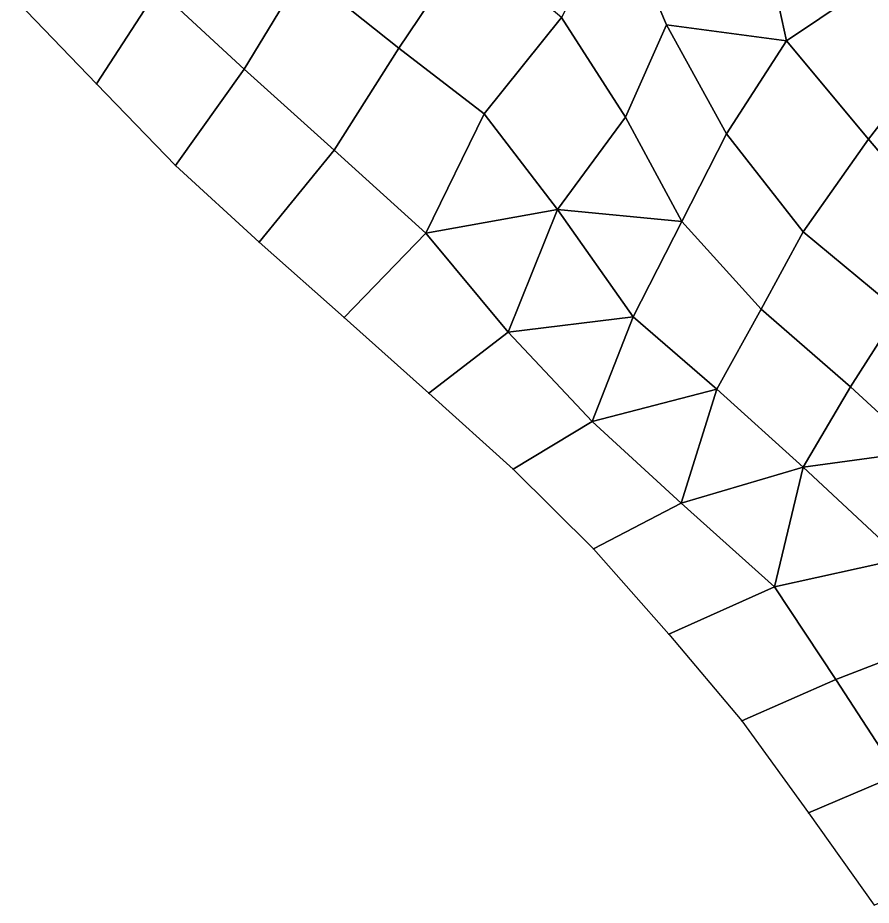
# Model space of a CAD drawing. Extents: x 380707 to 407438, y 6452841 to 6483357.
# Drawn here: x 396470.8 to 396583.5, y 6455472 to 6455589.2 of the extents above; entities that cross this region are included whole.
import ezdxf

# ---------------------------------------------------------------- set-up
doc = ezdxf.new("R2010")
doc.units = 0
for name, color, linetype in [('MESH_BOUND', 25, 'CONTINUOUS'), ('MESH_ELEMS', 18, 'CONTINUOUS'), ('MESH_NODES', 18, 'CONTINUOUS')]:
    doc.layers.add(name, color=color, linetype=linetype)

msp = doc.modelspace()

# ---------------------------------------------------------------- linework, layer by layer
at = {"layer": 'MESH_BOUND', "color": 25}
for points in [[(396470.819, 6455591.25, 0.674), (396481.233, 6455580.46, 0.884)], [(396481.233, 6455580.46, 0.884), (396491.641, 6455569.67, 1.084)], [(396491.641, 6455569.67, 1.084), (396502.674, 6455559.54, 1.094)], [(396502.674, 6455559.54, 1.094), (396513.905, 6455549.6, 1.032)], [(396513.905, 6455549.6, 1.032), (396525.077, 6455539.61, 0.856)], [(396525.077, 6455539.61, 0.856), (396536.21, 6455529.57, 0.605)], [(396536.21, 6455529.57, 0.605), (396546.826, 6455519.02, 0.464)], [(396546.826, 6455519.02, 0.464), (396556.755, 6455507.78, 0.573)], [(396556.755, 6455507.78, 0.573), (396566.387, 6455496.31, 0.375)], [(396566.387, 6455496.31, 0.375), (396575.189, 6455484.18, 0.588)], [(396575.189, 6455484.18, 0.588), (396583.863, 6455471.96, 0.517)]]:
    msp.add_polyline3d(points, dxfattribs=at)
at = {"layer": 'MESH_ELEMS', "color": 178}
for points in [[(396521.128, 6455585.18, 0.56), (396530.589, 6455599.25, 0.241), (396517.225, 6455607.38, 0.166), (396508.508, 6455595.25, 0.555)], [(396489.316, 6455592.97, 0.267), (396500.715, 6455582.38, 0.185), (396508.508, 6455595.25, 0.555), (396496.264, 6455605.63, 0.585)], [(396470.819, 6455591.25, 0.674), (396481.233, 6455580.46, 0.884), (396489.316, 6455592.97, 0.267), (396477.507, 6455603.85, 0.373)], [(396556.46, 6455588.25, 0.17), (396550.047, 6455603.4, -0.196), (396542.587, 6455589.22, 0.108), (396551.03, 6455576.05, 0.275)], [(396568.586, 6455603.08, 0.49), (396550.047, 6455603.4, -0.196), (396556.46, 6455588.25, 0.17), (396572.287, 6455586.12, 0.256)], [(396568.586, 6455603.08, 0.49), (396572.287, 6455586.12, 0.256), (396585.626, 6455595.13, 0.421), (396568.586, 6455603.08, 0.49)], [(396542.587, 6455589.22, 0.108), (396530.589, 6455599.25, 0.241), (396521.128, 6455585.18, 0.56), (396532.397, 6455576.49, 0.508)], [(396500.715, 6455582.38, 0.185), (396512.582, 6455571.7, 0.352), (396521.128, 6455585.18, 0.56), (396508.508, 6455595.25, 0.555)], [(396591.45, 6455583.87, 0.527), (396585.626, 6455595.13, 0.421), (396572.287, 6455586.12, 0.256), (396583.117, 6455573.13, 0.45)], [(396481.233, 6455580.46, 0.884), (396491.641, 6455569.67, 1.084), (396500.715, 6455582.38, 0.185), (396489.316, 6455592.97, 0.267)], [(396551.03, 6455576.05, 0.275), (396542.587, 6455589.22, 0.108), (396532.397, 6455576.49, 0.508), (396542.067, 6455563.86, 0.551)], [(396564.394, 6455573.86, 0.162), (396556.46, 6455588.25, 0.17), (396551.03, 6455576.05, 0.275), (396558.473, 6455562.29, 0.21)], [(396564.394, 6455573.86, 0.162), (396572.287, 6455586.12, 0.256), (396556.46, 6455588.25, 0.17), (396564.394, 6455573.86, 0.162)], [(396583.117, 6455573.13, 0.45), (396572.287, 6455586.12, 0.256), (396564.394, 6455573.86, 0.162), (396574.506, 6455560.92, 0.334)], [(396532.397, 6455576.49, 0.508), (396521.128, 6455585.18, 0.56), (396512.582, 6455571.7, 0.352), (396524.687, 6455560.73, 0.377)], [(396602.864, 6455572.2, 0.585), (396591.45, 6455583.87, 0.527), (396583.117, 6455573.13, 0.45), (396592.311, 6455562.32, 0.575)], [(396512.582, 6455571.7, 0.352), (396500.715, 6455582.38, 0.185), (396491.641, 6455569.67, 1.084), (396502.674, 6455559.54, 1.094)], [(396524.687, 6455560.73, 0.377), (396542.067, 6455563.86, 0.551), (396532.397, 6455576.49, 0.508), (396524.687, 6455560.73, 0.377)], [(396558.473, 6455562.29, 0.21), (396551.03, 6455576.05, 0.275), (396542.067, 6455563.86, 0.551), (396558.473, 6455562.29, 0.21)], [(396574.506, 6455560.92, 0.334), (396564.394, 6455573.86, 0.162), (396558.473, 6455562.29, 0.21), (396568.949, 6455550.68, 0.218)], [(396574.506, 6455560.92, 0.334), (396587.151, 6455550.45, 0.17), (396592.311, 6455562.32, 0.575), (396583.117, 6455573.13, 0.45)], [(396513.905, 6455549.6, 1.032), (396524.687, 6455560.73, 0.377), (396512.582, 6455571.7, 0.352), (396502.674, 6455559.54, 1.094)], [(396524.687, 6455560.73, 0.377), (396535.555, 6455547.65, 0.367), (396542.067, 6455563.86, 0.551), (396524.687, 6455560.73, 0.377)], [(396542.067, 6455563.86, 0.551), (396535.555, 6455547.65, 0.367), (396552.072, 6455549.69, 0.301), (396542.067, 6455563.86, 0.551)], [(396552.072, 6455549.69, 0.301), (396558.473, 6455562.29, 0.21), (396542.067, 6455563.86, 0.551), (396552.072, 6455549.69, 0.301)], [(396552.072, 6455549.69, 0.301), (396563.097, 6455540.14, 0.36), (396568.949, 6455550.68, 0.218), (396558.473, 6455562.29, 0.21)], [(396587.151, 6455550.45, 0.17), (396574.506, 6455560.92, 0.334), (396568.949, 6455550.68, 0.218), (396580.769, 6455540.43, 0.124)], [(396525.077, 6455539.61, 0.856), (396535.555, 6455547.65, 0.367), (396524.687, 6455560.73, 0.377), (396513.905, 6455549.6, 1.032)], [(396563.097, 6455540.14, 0.36), (396574.524, 6455529.83, 0.497), (396580.769, 6455540.43, 0.124), (396568.949, 6455550.68, 0.218)], [(396580.769, 6455540.43, 0.124), (396589.99, 6455531.94, 0.136), (396598.988, 6455544.25, 0.082), (396587.151, 6455550.45, 0.17)], [(396546.635, 6455535.84, 0.288), (396552.072, 6455549.69, 0.301), (396535.555, 6455547.65, 0.367), (396546.635, 6455535.84, 0.288)], [(396563.097, 6455540.14, 0.36), (396552.072, 6455549.69, 0.301), (396546.635, 6455535.84, 0.288), (396563.097, 6455540.14, 0.36)], [(396536.21, 6455529.57, 0.605), (396546.635, 6455535.84, 0.288), (396535.555, 6455547.65, 0.367), (396525.077, 6455539.61, 0.856)], [(396563.097, 6455540.14, 0.36), (396546.635, 6455535.84, 0.288), (396558.396, 6455525.05, 0.171), (396563.097, 6455540.14, 0.36)], [(396558.396, 6455525.05, 0.171), (396574.524, 6455529.83, 0.497), (396563.097, 6455540.14, 0.36), (396558.396, 6455525.05, 0.171)], [(396580.769, 6455540.43, 0.124), (396574.524, 6455529.83, 0.497), (396589.99, 6455531.94, 0.136), (396580.769, 6455540.43, 0.124)], [(396546.635, 6455535.84, 0.288), (396536.21, 6455529.57, 0.605), (396546.826, 6455519.02, 0.464), (396558.396, 6455525.05, 0.171)], [(396574.524, 6455529.83, 0.497), (396587.503, 6455517.72, 0.485), (396589.99, 6455531.94, 0.136), (396574.524, 6455529.83, 0.497)], [(396558.396, 6455525.05, 0.171), (396570.699, 6455514.02, 0.403), (396574.524, 6455529.83, 0.497), (396558.396, 6455525.05, 0.171)], [(396587.503, 6455517.72, 0.485), (396574.524, 6455529.83, 0.497), (396570.699, 6455514.02, 0.403), (396587.503, 6455517.72, 0.485)], [(396556.755, 6455507.78, 0.573), (396570.699, 6455514.02, 0.403), (396558.396, 6455525.05, 0.171), (396546.826, 6455519.02, 0.464)], [(396587.503, 6455517.72, 0.485), (396570.699, 6455514.02, 0.403), (396578.811, 6455501.8, 0.371), (396589.642, 6455505.96, 0.5)], [(396566.387, 6455496.31, 0.375), (396578.811, 6455501.8, 0.371), (396570.699, 6455514.02, 0.403), (396556.755, 6455507.78, 0.573)], [(396589.642, 6455505.96, 0.5), (396578.811, 6455501.8, 0.371), (396586.982, 6455489.19, 0.554), (396598.917, 6455493.5, 0.421)], [(396575.189, 6455484.18, 0.588), (396586.982, 6455489.19, 0.554), (396578.811, 6455501.8, 0.371), (396566.387, 6455496.31, 0.375)], [(396583.863, 6455471.96, 0.517), (396595.463, 6455477.17, 0.647), (396586.982, 6455489.19, 0.554), (396575.189, 6455484.18, 0.588)]]:
    msp.add_3dface(points, dxfattribs=at)
at = {"layer": 'MESH_NODES', "color": 18}
for p in [(396556.46, 6455588.25, 0.17), (396572.287, 6455586.12, 0.256), (396521.128, 6455585.18, 0.56), (396500.715, 6455582.38, 0.185), (396481.233, 6455580.46, 0.884), (396532.397, 6455576.49, 0.508), (396551.03, 6455576.05, 0.275), (396564.394, 6455573.86, 0.162), (396583.117, 6455573.13, 0.45), (396512.582, 6455571.7, 0.352), (396491.641, 6455569.67, 1.084), (396542.067, 6455563.86, 0.551), (396558.473, 6455562.29, 0.21), (396574.506, 6455560.92, 0.334), (396524.687, 6455560.73, 0.377), (396502.674, 6455559.54, 1.094), (396568.949, 6455550.68, 0.218), (396513.905, 6455549.6, 1.032), (396552.072, 6455549.69, 0.301), (396535.555, 6455547.65, 0.367), (396563.097, 6455540.14, 0.36), (396580.769, 6455540.43, 0.124), (396525.077, 6455539.61, 0.856), (396546.635, 6455535.84, 0.288), (396536.21, 6455529.57, 0.605), (396574.524, 6455529.83, 0.497), (396558.396, 6455525.05, 0.171), (396546.826, 6455519.02, 0.464), (396570.699, 6455514.02, 0.403), (396556.755, 6455507.78, 0.573), (396578.811, 6455501.8, 0.371), (396566.387, 6455496.31, 0.375), (396575.189, 6455484.18, 0.588)]:
    msp.add_point(p, dxfattribs=at)

doc.saveas('drawing.dxf')
